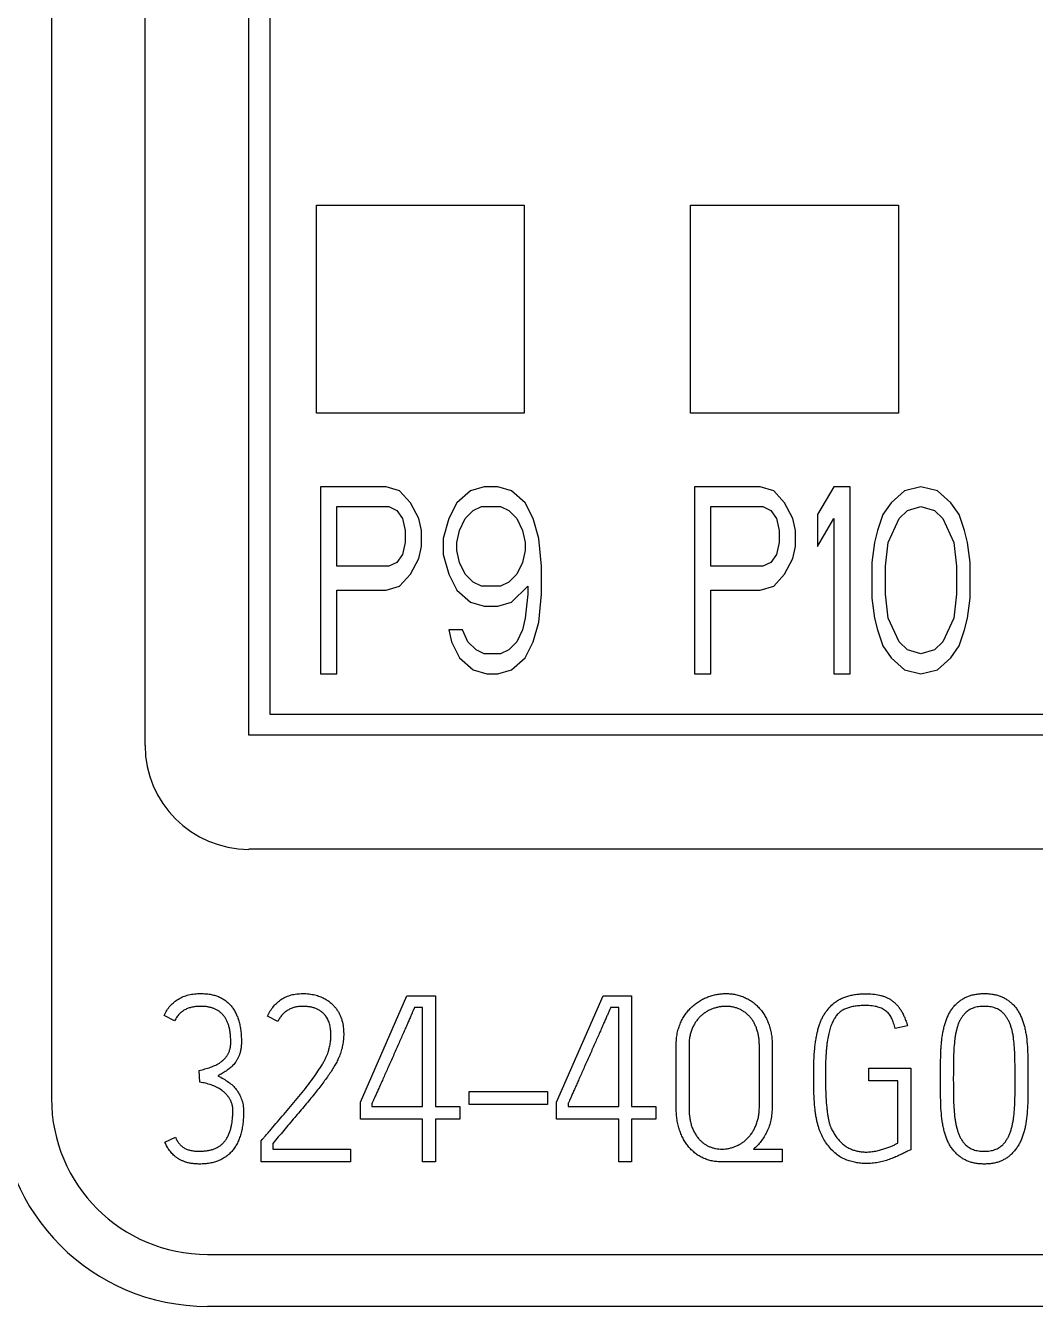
# Model space of a CAD drawing. Header units: millimetres. Extents: x 11355 to 11505, y 8083 to 8171.
# Drawn here: x 11358.9458 to 11359.3265, y 8103.3422 to 8103.8252 of the extents above; entities that cross this region are included whole.
import ezdxf

# ---------------------------------------------------------------- set-up
doc = ezdxf.new("R2010")
doc.units = ezdxf.units.MM
doc.layers.add('SW Siemens Scalance XR324', color=7, linetype='Continuous')

# ---------------------------------------------------------------- blocks, each defined once
blk = doc.blocks.new('SW Siemens Scalance XR324')
at = {"layer": 'SW Siemens Scalance XR324'}
for p, q in [((32832.14257, -3476.06328), (32832.14257, -3477.61466)), ((32832.17783, -3477.48146), (32832.17783, -3476.10246)), ((32832.21701, -3477.47754), (32832.21701, -3476.81938)), ((32832.22484, -3476.82722), (32832.22484, -3477.4697)), ((32832.24247, -3477.27774), (32832.32082, -3477.27774)), ((32832.24247, -3477.35609), (32832.24247, -3477.27774)), ((32832.32082, -3477.27774), (32832.32082, -3477.35609)), ((32832.3835, -3477.27774), (32832.46186, -3477.27774)), ((32832.3835, -3477.35609), (32832.3835, -3477.27774)), ((32832.46186, -3477.27774), (32832.46186, -3477.35609)), ((32832.32082, -3477.35609), (32832.24247, -3477.35609)), ((32832.46186, -3477.35609), (32832.3835, -3477.35609)), ((32832.24401, -3477.3839), (32832.24401, -3477.45442)), ((32832.26869, -3477.3839), (32832.24401, -3477.3839)), ((32832.27383, -3477.3854), (32832.26869, -3477.3839)), ((32832.27795, -3477.3899), (32832.27383, -3477.3854)), ((32832.30057, -3477.3854), (32832.29543, -3477.3899)), ((32832.30571, -3477.3839), (32832.30057, -3477.3854)), ((32832.31086, -3477.3839), (32832.30571, -3477.3839)), ((32832.316, -3477.3854), (32832.31086, -3477.3839)), ((32832.32114, -3477.3899), (32832.316, -3477.3854)), ((32832.38505, -3477.3839), (32832.38505, -3477.45442)), ((32832.40973, -3477.3839), (32832.38505, -3477.3839)), ((32832.41487, -3477.3854), (32832.40973, -3477.3839)), ((32832.41898, -3477.3899), (32832.41487, -3477.3854)), ((32832.43749, -3477.3839), (32832.43132, -3477.3944)), ((32832.44366, -3477.3839), (32832.43749, -3477.3839)), ((32832.44366, -3477.45442), (32832.44366, -3477.3839)), ((32832.46423, -3477.3854), (32832.45909, -3477.3899)), ((32832.4704, -3477.3839), (32832.46423, -3477.3854)), ((32832.47657, -3477.3854), (32832.4704, -3477.3839)), ((32832.48171, -3477.3899), (32832.47657, -3477.3854)), ((32832.25018, -3477.3914), (32832.26972, -3477.3914)), ((32832.25018, -3477.41391), (32832.25018, -3477.3914)), ((32832.26972, -3477.3914), (32832.27281, -3477.3929)), ((32832.28103, -3477.3959), (32832.27795, -3477.3899)), ((32832.29543, -3477.3899), (32832.29234, -3477.3959)), ((32832.3016, -3477.3929), (32832.30469, -3477.3914)), ((32832.30469, -3477.3914), (32832.31188, -3477.3914)), ((32832.31188, -3477.3914), (32832.31497, -3477.3929)), ((32832.32422, -3477.3959), (32832.32114, -3477.3899)), ((32832.39122, -3477.3914), (32832.41075, -3477.3914)), ((32832.39122, -3477.41391), (32832.39122, -3477.3914)), ((32832.41075, -3477.3914), (32832.41384, -3477.3929)), ((32832.42207, -3477.3959), (32832.41898, -3477.3899)), ((32832.45909, -3477.3899), (32832.456, -3477.3944)), ((32832.46526, -3477.3929), (32832.4704, -3477.3914)), ((32832.4704, -3477.3914), (32832.47554, -3477.3929)), ((32832.4848, -3477.3944), (32832.48171, -3477.3899)), ((32832.27281, -3477.3929), (32832.27486, -3477.3959)), ((32832.27486, -3477.3959), (32832.27589, -3477.4004)), ((32832.28206, -3477.4004), (32832.28103, -3477.3959)), ((32832.29234, -3477.3959), (32832.29029, -3477.4034)), ((32832.29646, -3477.4004), (32832.29852, -3477.3959)), ((32832.29852, -3477.3959), (32832.3016, -3477.3929)), ((32832.31497, -3477.3929), (32832.31805, -3477.3959)), ((32832.31805, -3477.3959), (32832.32011, -3477.4004)), ((32832.32628, -3477.4034), (32832.32422, -3477.3959)), ((32832.41384, -3477.3929), (32832.4159, -3477.3959)), ((32832.4159, -3477.3959), (32832.41692, -3477.4004)), ((32832.4231, -3477.4004), (32832.42207, -3477.3959)), ((32832.43132, -3477.3944), (32832.43132, -3477.4064)), ((32832.43132, -3477.4064), (32832.43749, -3477.3959)), ((32832.43749, -3477.3959), (32832.43749, -3477.45442)), ((32832.456, -3477.3944), (32832.45395, -3477.4004)), ((32832.45806, -3477.4049), (32832.46217, -3477.3959)), ((32832.46217, -3477.3959), (32832.46526, -3477.3929)), ((32832.47554, -3477.3929), (32832.47863, -3477.3959)), ((32832.47863, -3477.3959), (32832.48274, -3477.4049)), ((32832.48685, -3477.4004), (32832.4848, -3477.3944)), ((32832.27589, -3477.4004), (32832.27589, -3477.4049)), ((32832.28206, -3477.4064), (32832.28206, -3477.4004)), ((32832.29543, -3477.4049), (32832.29646, -3477.4004)), ((32832.32011, -3477.4004), (32832.32114, -3477.4049)), ((32832.41692, -3477.4004), (32832.41692, -3477.4049)), ((32832.4231, -3477.4064), (32832.4231, -3477.4004)), ((32832.45395, -3477.4004), (32832.45292, -3477.4049)), ((32832.48788, -3477.4049), (32832.48685, -3477.4004)), ((32832.27589, -3477.4049), (32832.27486, -3477.4094)), ((32832.28103, -3477.41091), (32832.28206, -3477.4064)), ((32832.29029, -3477.4034), (32832.29029, -3477.4094)), ((32832.29543, -3477.4079), (32832.29543, -3477.4049)), ((32832.32114, -3477.4049), (32832.32114, -3477.4079)), ((32832.32731, -3477.41391), (32832.32628, -3477.4034)), ((32832.41692, -3477.4049), (32832.4159, -3477.4094)), ((32832.42207, -3477.41091), (32832.4231, -3477.4064)), ((32832.45292, -3477.4049), (32832.45189, -3477.41241)), ((32832.45703, -3477.41391), (32832.45806, -3477.4049)), ((32832.48274, -3477.4049), (32832.48377, -3477.41391)), ((32832.48891, -3477.41241), (32832.48788, -3477.4049)), ((32832.27486, -3477.4094), (32832.27281, -3477.41241)), ((32832.27795, -3477.41691), (32832.28103, -3477.41091)), ((32832.29029, -3477.4094), (32832.29234, -3477.41691)), ((32832.29646, -3477.41241), (32832.29543, -3477.4079)), ((32832.32114, -3477.4079), (32832.32011, -3477.41241)), ((32832.4159, -3477.4094), (32832.41384, -3477.41241)), ((32832.41898, -3477.41691), (32832.42207, -3477.41091)), ((32832.26972, -3477.41391), (32832.25018, -3477.41391)), ((32832.27281, -3477.41241), (32832.26972, -3477.41391)), ((32832.29852, -3477.41691), (32832.29646, -3477.41241)), ((32832.32011, -3477.41241), (32832.31805, -3477.41691)), ((32832.32731, -3477.42441), (32832.32731, -3477.41391)), ((32832.41075, -3477.41391), (32832.39122, -3477.41391)), ((32832.41384, -3477.41241), (32832.41075, -3477.41391)), ((32832.45189, -3477.41241), (32832.45189, -3477.42591)), ((32832.45703, -3477.42441), (32832.45703, -3477.41391)), ((32832.48377, -3477.41391), (32832.48377, -3477.42441)), ((32832.48891, -3477.42591), (32832.48891, -3477.41241)), ((32832.27383, -3477.42141), (32832.27795, -3477.41691)), ((32832.29234, -3477.41691), (32832.29543, -3477.42291)), ((32832.3016, -3477.41991), (32832.29852, -3477.41691)), ((32832.30469, -3477.42141), (32832.3016, -3477.41991)), ((32832.31497, -3477.41991), (32832.31188, -3477.42141)), ((32832.31805, -3477.41691), (32832.31497, -3477.41991)), ((32832.41487, -3477.42141), (32832.41898, -3477.41691)), ((32832.25018, -3477.42291), (32832.26869, -3477.42291)), ((32832.25018, -3477.45442), (32832.25018, -3477.42291)), ((32832.26869, -3477.42291), (32832.27383, -3477.42141)), ((32832.29543, -3477.42291), (32832.30057, -3477.42741)), ((32832.31188, -3477.42141), (32832.30469, -3477.42141)), ((32832.316, -3477.42741), (32832.32217, -3477.42141)), ((32832.32217, -3477.42441), (32832.32114, -3477.43341)), ((32832.32217, -3477.42141), (32832.32217, -3477.42441)), ((32832.32628, -3477.43491), (32832.32731, -3477.42441)), ((32832.39122, -3477.42291), (32832.40973, -3477.42291)), ((32832.39122, -3477.45442), (32832.39122, -3477.42291)), ((32832.40973, -3477.42291), (32832.41487, -3477.42141)), ((32832.45189, -3477.42591), (32832.45292, -3477.43341)), ((32832.45806, -3477.43341), (32832.45703, -3477.42441)), ((32832.48377, -3477.42441), (32832.48274, -3477.43341)), ((32832.48788, -3477.43341), (32832.48891, -3477.42591)), ((32832.30057, -3477.42741), (32832.30571, -3477.42891)), ((32832.30571, -3477.42891), (32832.31086, -3477.42891)), ((32832.31086, -3477.42891), (32832.316, -3477.42741)), ((32832.32114, -3477.43341), (32832.32011, -3477.43791)), ((32832.32422, -3477.44241), (32832.32628, -3477.43491)), ((32832.45292, -3477.43341), (32832.45395, -3477.43791)), ((32832.46217, -3477.44241), (32832.45806, -3477.43341)), ((32832.48274, -3477.43341), (32832.47863, -3477.44241)), ((32832.48685, -3477.43791), (32832.48788, -3477.43341)), ((32832.29749, -3477.43791), (32832.29234, -3477.43791)), ((32832.29234, -3477.43791), (32832.29337, -3477.44241)), ((32832.29954, -3477.44241), (32832.29749, -3477.43791)), ((32832.32011, -3477.43791), (32832.31805, -3477.44241)), ((32832.45395, -3477.43791), (32832.456, -3477.44391)), ((32832.4848, -3477.44391), (32832.48685, -3477.43791)), ((32832.29337, -3477.44241), (32832.29646, -3477.44841)), ((32832.30263, -3477.44541), (32832.29954, -3477.44241)), ((32832.31805, -3477.44241), (32832.31497, -3477.44541)), ((32832.32114, -3477.44841), (32832.32422, -3477.44241)), ((32832.456, -3477.44391), (32832.45909, -3477.44841)), ((32832.46526, -3477.44541), (32832.46217, -3477.44241)), ((32832.47863, -3477.44241), (32832.47554, -3477.44541)), ((32832.48171, -3477.44841), (32832.4848, -3477.44391)), ((32832.29646, -3477.44841), (32832.3016, -3477.45292)), ((32832.30571, -3477.44691), (32832.30263, -3477.44541)), ((32832.31188, -3477.44691), (32832.30571, -3477.44691)), ((32832.31497, -3477.44541), (32832.31188, -3477.44691)), ((32832.316, -3477.45292), (32832.32114, -3477.44841)), ((32832.45909, -3477.44841), (32832.46423, -3477.45292)), ((32832.4704, -3477.44691), (32832.46526, -3477.44541)), ((32832.47554, -3477.44541), (32832.4704, -3477.44691)), ((32832.47657, -3477.45292), (32832.48171, -3477.44841)), ((32832.24401, -3477.45442), (32832.25018, -3477.45442)), ((32832.3016, -3477.45292), (32832.30674, -3477.45442)), ((32832.30674, -3477.45442), (32832.31086, -3477.45442)), ((32832.31086, -3477.45442), (32832.316, -3477.45292)), ((32832.38505, -3477.45442), (32832.39122, -3477.45442)), ((32832.43749, -3477.45442), (32832.44366, -3477.45442)), ((32832.46423, -3477.45292), (32832.4704, -3477.45442)), ((32832.4704, -3477.45442), (32832.47657, -3477.45292)), ((32832.22484, -3477.4697), (32833.39621, -3477.4697)), ((32833.40404, -3477.47754), (32832.21701, -3477.47754)), ((32834.0191, -3477.52063), (32832.21701, -3477.52063)), ((32832.25906, -3477.61594), (32832.27659, -3477.57583)), ((32832.27659, -3477.57583), (32832.28485, -3477.57583)), ((32832.28249, -3477.5803), (32832.27946, -3477.5803)), ((32832.28249, -3477.61762), (32832.28249, -3477.5803)), ((32832.28485, -3477.57583), (32832.28731, -3477.57583)), ((32832.28731, -3477.57583), (32832.28731, -3477.61762)), ((32832.33299, -3477.61594), (32832.35052, -3477.57583)), ((32832.35052, -3477.57583), (32832.35878, -3477.57583)), ((32832.35642, -3477.5803), (32832.35339, -3477.5803)), ((32832.35642, -3477.61762), (32832.35642, -3477.5803)), ((32832.35878, -3477.57583), (32832.36124, -3477.57583)), ((32832.36124, -3477.57583), (32832.36124, -3477.61762)), ((32832.18898, -3477.58531), (32832.18499, -3477.58332)), ((32832.22788, -3477.58559), (32832.22398, -3477.58359)), ((32832.46526, -3477.58718), (32832.46065, -3477.58823)), ((32832.37812, -3477.61837), (32832.37812, -3477.59447)), ((32832.38294, -3477.59463), (32832.38294, -3477.61822)), ((32832.40946, -3477.61771), (32832.40946, -3477.59463)), ((32832.41428, -3477.59435), (32832.41428, -3477.6176)), ((32832.19854, -3477.60843), (32832.19827, -3477.6041)), ((32832.45068, -3477.60798), (32832.45068, -3477.60316)), ((32832.45068, -3477.60316), (32832.46652, -3477.60316)), ((32832.46652, -3477.60316), (32832.46652, -3477.63393)), ((32832.46169, -3477.60798), (32832.45068, -3477.60798)), ((32832.46169, -3477.63141), (32832.46169, -3477.60798)), ((32832.47777, -3477.6077), (32832.47777, -3477.60673)), ((32832.48259, -3477.60673), (32832.48259, -3477.6077)), ((32832.50589, -3477.6077), (32832.50589, -3477.60673)), ((32832.51071, -3477.60673), (32832.51071, -3477.6077)), ((32832.3001, -3477.612), (32832.32961, -3477.612)), ((32832.3001, -3477.61682), (32832.3001, -3477.612)), ((32832.32961, -3477.612), (32832.32961, -3477.61682)), ((32832.25906, -3477.62244), (32832.25906, -3477.61594)), ((32832.2634, -3477.61649), (32832.2634, -3477.61762)), ((32832.2634, -3477.61762), (32832.28249, -3477.61762)), ((32832.28731, -3477.61762), (32832.29651, -3477.61762)), ((32832.29651, -3477.61762), (32832.29651, -3477.62244)), ((32832.32961, -3477.61682), (32832.3001, -3477.61682)), ((32832.33299, -3477.62244), (32832.33299, -3477.61594)), ((32832.33733, -3477.61649), (32832.33733, -3477.61762)), ((32832.33733, -3477.61762), (32832.35642, -3477.61762)), ((32832.36124, -3477.61762), (32832.37045, -3477.61762)), ((32832.37045, -3477.61762), (32832.37045, -3477.62244)), ((32832.28249, -3477.62244), (32832.25906, -3477.62244)), ((32832.28249, -3477.63851), (32832.28249, -3477.62244)), ((32832.29651, -3477.62244), (32832.28731, -3477.62244)), ((32832.28731, -3477.62244), (32832.28731, -3477.63851)), ((32832.35642, -3477.62244), (32832.33299, -3477.62244)), ((32832.35642, -3477.63851), (32832.35642, -3477.62244)), ((32832.37045, -3477.62244), (32832.36124, -3477.62244)), ((32832.36124, -3477.62244), (32832.36124, -3477.63851)), ((32832.18528, -3477.63103), (32832.18927, -3477.6292)), ((32832.22163, -3477.63052), (32832.22215, -3477.62991)), ((32832.22163, -3477.63851), (32832.22163, -3477.63052)), ((32832.22597, -3477.63161), (32832.22597, -3477.63369)), ((32832.22597, -3477.63369), (32832.25535, -3477.63369)), ((32832.25535, -3477.63369), (32832.25535, -3477.63851)), ((32832.40726, -3477.63369), (32832.41803, -3477.63369)), ((32832.41803, -3477.63369), (32832.41803, -3477.63851)), ((32832.46652, -3477.63393), (32832.46536, -3477.63453)), ((32832.25535, -3477.63851), (32832.22163, -3477.63851)), ((32832.28731, -3477.63851), (32832.28249, -3477.63851)), ((32832.36124, -3477.63851), (32832.35642, -3477.63851)), ((32832.41803, -3477.63851), (32832.39532, -3477.63851)), ((32832.20134, -3477.67342), (32834.09354, -3477.67342)), ((32835.36402, -3477.69301), (32832.20134, -3477.69301)), ((32849.51726, -3477.69301), (32832.20134, -3477.69301))]:
    blk.add_line(p, q, dxfattribs=at)
for centre, radius in [((32832.21701, -3477.48146), 0.03918), ((32832.20134, -3477.61466), 0.07835), ((32832.20134, -3477.61466), 0.05876)]:
    blk.add_arc(centre, radius, 180, 270, dxfattribs=at)
for points, knots in [([(32832.18499, -3477.58332), (32832.18532, -3477.58266), (32832.18598, -3477.58137), (32832.18727, -3477.57968), (32832.18873, -3477.57823), (32832.19039, -3477.57705), (32832.19225, -3477.57614), (32832.19429, -3477.57549), (32832.19652, -3477.57509), (32832.19807, -3477.57505), (32832.19888, -3477.57503)], [0, 0, 0, 0, 0.129184, 0.251809, 0.36963, 0.487032, 0.605994, 0.729634, 0.86023, 1, 1, 1, 1]), ([(32832.19888, -3477.57503), (32832.19949, -3477.57504), (32832.20068, -3477.57507), (32832.2024, -3477.57528), (32832.20401, -3477.57565), (32832.20551, -3477.57616), (32832.20689, -3477.57682), (32832.20816, -3477.57762), (32832.2093, -3477.57858), (32832.21033, -3477.57967), (32832.21123, -3477.58091), (32832.21204, -3477.58227), (32832.21269, -3477.58376), (32832.21325, -3477.58537), (32832.21367, -3477.58711), (32832.21397, -3477.58898), (32832.21414, -3477.59096), (32832.21417, -3477.59233), (32832.21418, -3477.59304)], [0, 0, 0, 0, 0.068099, 0.132436, 0.193146, 0.251804, 0.308087, 0.363418, 0.418016, 0.473733, 0.530406, 0.588273, 0.648558, 0.711637, 0.777874, 0.847748, 0.921671, 1, 1, 1, 1]), ([(32832.22398, -3477.58359), (32832.22433, -3477.58291), (32832.225, -3477.5816), (32832.22628, -3477.57985), (32832.2277, -3477.57834), (32832.2293, -3477.57712), (32832.23106, -3477.57618), (32832.23298, -3477.57552), (32832.23506, -3477.5751), (32832.2365, -3477.57506), (32832.23725, -3477.57503)], [0, 0, 0, 0, 0.136693, 0.264268, 0.386571, 0.505149, 0.622368, 0.742164, 0.867246, 1, 1, 1, 1]), ([(32832.23725, -3477.57503), (32832.23767, -3477.57504), (32832.23849, -3477.57506), (32832.23969, -3477.57513), (32832.2408, -3477.57532), (32832.24215, -3477.57561), (32832.2437, -3477.57607), (32832.24534, -3477.57682), (32832.24678, -3477.57763), (32832.24795, -3477.57861), (32832.24898, -3477.57958), (32832.24955, -3477.58026), (32832.24983, -3477.58059)], [0, 0, 0, 0, 0.088966, 0.172837, 0.251293, 0.32607, 0.464211, 0.589546, 0.704007, 0.811124, 0.910132, 1, 1, 1, 1]), ([(32832.37812, -3477.59447), (32832.37814, -3477.5937), (32832.37817, -3477.59221), (32832.37848, -3477.59004), (32832.37899, -3477.58801), (32832.3797, -3477.58612), (32832.38058, -3477.58437), (32832.3816, -3477.58277), (32832.38274, -3477.58131), (32832.38402, -3477.58001), (32832.3854, -3477.57886), (32832.38687, -3477.57784), (32832.38841, -3477.57697), (32832.39004, -3477.57627), (32832.3917, -3477.57572), (32832.3934, -3477.57532), (32832.3951, -3477.57507), (32832.39624, -3477.57504), (32832.39681, -3477.57503)], [0, 0, 0, 0, 0.076408, 0.148437, 0.217738, 0.284526, 0.349445, 0.412278, 0.473778, 0.533952, 0.593769, 0.652548, 0.711377, 0.770038, 0.828474, 0.886347, 0.943215, 1, 1, 1, 1]), ([(32832.39681, -3477.57503), (32832.39745, -3477.57504), (32832.39869, -3477.57507), (32832.40051, -3477.57536), (32832.40224, -3477.57581), (32832.40389, -3477.57644), (32832.40544, -3477.57724), (32832.40689, -3477.57816), (32832.40822, -3477.57925), (32832.40943, -3477.58046), (32832.41053, -3477.58181), (32832.4115, -3477.58327), (32832.41233, -3477.58487), (32832.41303, -3477.58657), (32832.4136, -3477.58838), (32832.414, -3477.59029), (32832.41424, -3477.59229), (32832.41427, -3477.59366), (32832.41428, -3477.59435)], [0, 0, 0, 0, 0.065049, 0.127734, 0.18869, 0.249029, 0.308498, 0.367345, 0.425479, 0.48451, 0.543854, 0.603768, 0.664977, 0.728268, 0.79319, 0.859611, 0.92852, 1, 1, 1, 1]), ([(32832.43713, -3477.57902), (32832.43752, -3477.57871), (32832.4383, -3477.57808), (32832.43959, -3477.57729), (32832.44097, -3477.5766), (32832.44247, -3477.57607), (32832.44405, -3477.57565), (32832.44574, -3477.57532), (32832.44752, -3477.57516), (32832.44875, -3477.57513), (32832.44938, -3477.57512)], [0, 0, 0, 0, 0.113822, 0.228476, 0.345667, 0.465776, 0.590586, 0.720008, 0.856468, 1, 1, 1, 1]), ([(32832.44938, -3477.57512), (32832.45032, -3477.57514), (32832.45214, -3477.57518), (32832.45436, -3477.57552), (32832.456, -3477.57594), (32832.45715, -3477.57633), (32832.45822, -3477.57687), (32832.45924, -3477.57749), (32832.4602, -3477.57822), (32832.4611, -3477.5791), (32832.46197, -3477.58008), (32832.46277, -3477.58121), (32832.46351, -3477.58247), (32832.46418, -3477.58389), (32832.46479, -3477.58547), (32832.4651, -3477.5866), (32832.46526, -3477.58718)], [0, 0, 0, 0, 0.129478, 0.248796, 0.305575, 0.360785, 0.41505, 0.468744, 0.523463, 0.580541, 0.639767, 0.70251, 0.768964, 0.839882, 0.917054, 1, 1, 1, 1]), ([(32832.48374, -3477.57891), (32832.48408, -3477.5786), (32832.48475, -3477.57799), (32832.48587, -3477.57719), (32832.48707, -3477.57652), (32832.48835, -3477.57597), (32832.48972, -3477.57554), (32832.49117, -3477.57524), (32832.4927, -3477.57507), (32832.49375, -3477.57504), (32832.49429, -3477.57503)], [0, 0, 0, 0, 0.118765, 0.236553, 0.354949, 0.475849, 0.599078, 0.726935, 0.860585, 1, 1, 1, 1]), ([(32832.49429, -3477.57503), (32832.49483, -3477.57504), (32832.49588, -3477.57507), (32832.49741, -3477.57524), (32832.49886, -3477.57554), (32832.50023, -3477.57597), (32832.5015, -3477.57653), (32832.5027, -3477.57719), (32832.50382, -3477.57799), (32832.50449, -3477.5786), (32832.50483, -3477.57891)], [0, 0, 0, 0, 0.139554, 0.273338, 0.401323, 0.524675, 0.644696, 0.76321, 0.881116, 1, 1, 1, 1]), ([(32832.19888, -3477.57985), (32832.19844, -3477.57986), (32832.19754, -3477.57988), (32832.19618, -3477.58005), (32832.19481, -3477.58034), (32832.19346, -3477.58081), (32832.19217, -3477.58151), (32832.19096, -3477.58249), (32832.18983, -3477.58375), (32832.18927, -3477.58478), (32832.18898, -3477.58531)], [0, 0, 0, 0, 0.110062, 0.225042, 0.341949, 0.459897, 0.580358, 0.709261, 0.84731, 1, 1, 1, 1]), ([(32832.21016, -3477.59327), (32832.21015, -3477.59273), (32832.21013, -3477.59168), (32832.21001, -3477.59016), (32832.20978, -3477.58874), (32832.20949, -3477.58742), (32832.20908, -3477.58621), (32832.20861, -3477.5851), (32832.20803, -3477.5841), (32832.20736, -3477.5832), (32832.20661, -3477.58241), (32832.20577, -3477.58171), (32832.20483, -3477.58113), (32832.20381, -3477.58067), (32832.2027, -3477.5803), (32832.2015, -3477.58004), (32832.20022, -3477.57987), (32832.19933, -3477.57986), (32832.19888, -3477.57985)], [0, 0, 0, 0, 0.080715, 0.15727, 0.228213, 0.295574, 0.35886, 0.418233, 0.475946, 0.531357, 0.584883, 0.639094, 0.693587, 0.749279, 0.806632, 0.867479, 0.931786, 1, 1, 1, 1]), ([(32832.23725, -3477.57985), (32832.23673, -3477.57987), (32832.23572, -3477.57989), (32832.23427, -3477.58018), (32832.23292, -3477.58062), (32832.23168, -3477.58125), (32832.23055, -3477.58208), (32832.22953, -3477.58307), (32832.22862, -3477.58425), (32832.22813, -3477.58513), (32832.22788, -3477.58559)], [0, 0, 0, 0, 0.133094, 0.259583, 0.380178, 0.499032, 0.618092, 0.738798, 0.865858, 1, 1, 1, 1]), ([(32832.24602, -3477.58359), (32832.24579, -3477.58329), (32832.24533, -3477.5827), (32832.24447, -3477.58194), (32832.24353, -3477.58128), (32832.24248, -3477.58075), (32832.24131, -3477.58035), (32832.24005, -3477.58006), (32832.23868, -3477.57989), (32832.23774, -3477.57986), (32832.23725, -3477.57985)], [0, 0, 0, 0, 0.115011, 0.227859, 0.343321, 0.461008, 0.584242, 0.714061, 0.851841, 1, 1, 1, 1]), ([(32832.27946, -3477.5803), (32832.2794, -3477.58045), (32832.27923, -3477.58084), (32832.2789, -3477.58156), (32832.27847, -3477.58259), (32832.2779, -3477.58384), (32832.27726, -3477.58533), (32832.27654, -3477.58696), (32832.27576, -3477.58874), (32832.27462, -3477.59132), (32832.27311, -3477.59476), (32832.27122, -3477.599), (32832.26934, -3477.60321), (32832.26784, -3477.60659), (32832.26672, -3477.60908), (32832.26599, -3477.61077), (32832.26529, -3477.61229), (32832.2647, -3477.61365), (32832.26419, -3477.61477), (32832.26381, -3477.61561), (32832.26356, -3477.61615), (32832.26344, -3477.61641), (32832.2634, -3477.61649)], [0, 0, 0, 0, 0.012077, 0.032235, 0.06022, 0.095996, 0.137182, 0.182491, 0.231342, 0.284024, 0.396343, 0.516455, 0.635569, 0.745602, 0.796287, 0.842722, 0.885164, 0.923356, 0.95501, 0.978292, 0.993332, 1, 1, 1, 1]), ([(32832.35339, -3477.5803), (32832.35333, -3477.58045), (32832.35317, -3477.58084), (32832.35283, -3477.58156), (32832.35241, -3477.58259), (32832.35183, -3477.58384), (32832.35119, -3477.58533), (32832.35048, -3477.58696), (32832.3497, -3477.58874), (32832.34856, -3477.59132), (32832.34704, -3477.59476), (32832.34515, -3477.599), (32832.34327, -3477.60321), (32832.34177, -3477.60659), (32832.34066, -3477.60908), (32832.33992, -3477.61077), (32832.33922, -3477.61229), (32832.33863, -3477.61365), (32832.33812, -3477.61477), (32832.33775, -3477.61561), (32832.3375, -3477.61615), (32832.33737, -3477.61641), (32832.33733, -3477.61649)], [0, 0, 0, 0, 0.012077, 0.032235, 0.06022, 0.095996, 0.137182, 0.182491, 0.231342, 0.284024, 0.396343, 0.516455, 0.635569, 0.745602, 0.796287, 0.842722, 0.885164, 0.923356, 0.95501, 0.978292, 0.993332, 1, 1, 1, 1]), ([(32832.39684, -3477.57985), (32832.39641, -3477.57986), (32832.39556, -3477.57989), (32832.39428, -3477.58007), (32832.39301, -3477.58038), (32832.39176, -3477.58079), (32832.39054, -3477.58131), (32832.38938, -3477.58195), (32832.38829, -3477.58273), (32832.38726, -3477.58359), (32832.38634, -3477.58459), (32832.38548, -3477.58569), (32832.38474, -3477.58691), (32832.38411, -3477.58824), (32832.38356, -3477.58968), (32832.38321, -3477.59124), (32832.38298, -3477.5929), (32832.38295, -3477.59404), (32832.38294, -3477.59463)], [0, 0, 0, 0, 0.056509, 0.112931, 0.170375, 0.228645, 0.287135, 0.345342, 0.404137, 0.463016, 0.522913, 0.583675, 0.646498, 0.711589, 0.778815, 0.848743, 0.922461, 1, 1, 1, 1]), ([(32832.40946, -3477.59463), (32832.40945, -3477.59409), (32832.40944, -3477.59304), (32832.40925, -3477.5915), (32832.40899, -3477.59003), (32832.40857, -3477.58864), (32832.40809, -3477.58732), (32832.4075, -3477.58609), (32832.40681, -3477.58497), (32832.40603, -3477.58395), (32832.40516, -3477.58302), (32832.40419, -3477.58221), (32832.40314, -3477.5815), (32832.402, -3477.58091), (32832.4008, -3477.58043), (32832.39953, -3477.58009), (32832.39821, -3477.57988), (32832.3973, -3477.57986), (32832.39684, -3477.57985)], [0, 0, 0, 0, 0.073688, 0.14492, 0.212858, 0.279329, 0.34378, 0.405801, 0.466002, 0.524697, 0.582496, 0.640478, 0.698091, 0.756514, 0.815923, 0.875524, 0.93664, 1, 1, 1, 1]), ([(32832.42994, -3477.60557), (32832.42994, -3477.60462), (32832.42995, -3477.6028), (32832.43004, -3477.60018), (32832.43016, -3477.59777), (32832.43035, -3477.59557), (32832.4306, -3477.59354), (32832.4309, -3477.59165), (32832.43125, -3477.58989), (32832.43165, -3477.58826), (32832.43211, -3477.58674), (32832.43264, -3477.58536), (32832.43321, -3477.58409), (32832.43407, -3477.58256), (32832.43531, -3477.58081), (32832.43652, -3477.57962), (32832.43713, -3477.57902)], [0, 0, 0, 0, 0.100173, 0.19286, 0.277632, 0.355039, 0.426947, 0.494277, 0.557558, 0.616897, 0.672555, 0.724743, 0.773933, 0.820169, 0.909719, 1, 1, 1, 1]), ([(32832.44938, -3477.57954), (32832.44871, -3477.57955), (32832.44742, -3477.57956), (32832.44556, -3477.57979), (32832.44386, -3477.58011), (32832.44231, -3477.58059), (32832.44089, -3477.58124), (32832.43964, -3477.58213), (32832.43855, -3477.58328), (32832.4376, -3477.58464), (32832.4368, -3477.58625), (32832.43612, -3477.58811), (32832.43554, -3477.59022), (32832.43519, -3477.59215), (32832.43493, -3477.59384), (32832.4348, -3477.59524), (32832.43465, -3477.59672), (32832.43456, -3477.5983), (32832.43446, -3477.59998), (32832.4344, -3477.60176), (32832.43436, -3477.60363), (32832.43436, -3477.60491), (32832.43436, -3477.60557)], [0, 0, 0, 0, 0.05767, 0.110982, 0.160581, 0.206616, 0.25045, 0.293837, 0.338424, 0.385499, 0.436413, 0.492957, 0.555362, 0.624676, 0.662174, 0.702397, 0.745092, 0.790577, 0.838918, 0.889747, 0.943437, 1, 1, 1, 1]), ([(32832.46065, -3477.58823), (32832.46048, -3477.58754), (32832.46015, -3477.58625), (32832.45956, -3477.58474), (32832.45901, -3477.58368), (32832.45854, -3477.58296), (32832.45797, -3477.58233), (32832.45736, -3477.58174), (32832.45666, -3477.58123), (32832.4559, -3477.58077), (32832.45505, -3477.5804), (32832.45413, -3477.58008), (32832.4531, -3477.57983), (32832.45196, -3477.57966), (32832.45071, -3477.57956), (32832.44983, -3477.57955), (32832.44938, -3477.57954)], [0, 0, 0, 0, 0.133245, 0.251711, 0.306301, 0.360592, 0.413374, 0.466637, 0.521002, 0.576454, 0.634631, 0.695781, 0.761901, 0.834083, 0.913586, 1, 1, 1, 1]), ([(32832.47777, -3477.60673), (32832.47777, -3477.60525), (32832.47779, -3477.60236), (32832.47782, -3477.59879), (32832.47791, -3477.59607), (32832.47806, -3477.59413), (32832.47824, -3477.59226), (32832.4785, -3477.59047), (32832.47885, -3477.58874), (32832.47923, -3477.58709), (32832.47974, -3477.58552), (32832.48029, -3477.58402), (32832.48096, -3477.5826), (32832.48175, -3477.58127), (32832.48268, -3477.58003), (32832.48339, -3477.57928), (32832.48374, -3477.57891)], [0, 0, 0, 0, 0.152645, 0.297134, 0.365979, 0.432794, 0.496757, 0.558904, 0.618944, 0.677345, 0.733238, 0.787941, 0.841219, 0.894239, 0.947041, 1, 1, 1, 1]), ([(32832.49424, -3477.57985), (32832.49386, -3477.57986), (32832.49312, -3477.57987), (32832.49205, -3477.58), (32832.49105, -3477.58018), (32832.49011, -3477.58046), (32832.48926, -3477.58083), (32832.48846, -3477.58125), (32832.48774, -3477.58177), (32832.48732, -3477.58217), (32832.48711, -3477.58237)], [0, 0, 0, 0, 0.147013, 0.285204, 0.41504, 0.539692, 0.659056, 0.774647, 0.888018, 1, 1, 1, 1]), ([(32832.50137, -3477.58237), (32832.50115, -3477.58217), (32832.50072, -3477.58177), (32832.49999, -3477.58125), (32832.49918, -3477.58083), (32832.49833, -3477.58046), (32832.49739, -3477.58018), (32832.4964, -3477.58), (32832.49534, -3477.57987), (32832.49461, -3477.57986), (32832.49424, -3477.57985)], [0, 0, 0, 0, 0.114506, 0.22932, 0.345041, 0.464539, 0.589331, 0.719312, 0.856054, 1, 1, 1, 1]), ([(32832.50483, -3477.57891), (32832.50518, -3477.57928), (32832.50589, -3477.58003), (32832.50682, -3477.58127), (32832.50761, -3477.5826), (32832.50828, -3477.58402), (32832.50884, -3477.58552), (32832.50932, -3477.58709), (32832.5097, -3477.58874), (32832.51013, -3477.59108), (32832.51047, -3477.59419), (32832.51065, -3477.59814), (32832.51069, -3477.60236), (32832.51071, -3477.60525), (32832.51071, -3477.60673)], [0, 0, 0, 0, 0.052989, 0.105821, 0.158871, 0.212178, 0.266913, 0.322709, 0.381044, 0.440957, 0.567004, 0.702698, 0.847269, 1, 1, 1, 1]), ([(32832.24793, -3477.59054), (32832.24791, -3477.58991), (32832.24787, -3477.58867), (32832.24754, -3477.58685), (32832.24697, -3477.58511), (32832.24634, -3477.5841), (32832.24602, -3477.58359)], [0, 0, 0, 0, 0.258189, 0.509606, 0.756838, 1, 1, 1, 1]), ([(32832.24983, -3477.58059), (32832.25008, -3477.58094), (32832.25059, -3477.58164), (32832.25122, -3477.58276), (32832.25172, -3477.58394), (32832.25223, -3477.58556), (32832.25266, -3477.58763), (32832.25272, -3477.58931), (32832.25275, -3477.59015)], [0, 0, 0, 0, 0.127733, 0.253754, 0.378731, 0.504444, 0.753812, 1, 1, 1, 1]), ([(32832.48711, -3477.58237), (32832.48683, -3477.58267), (32832.48627, -3477.58328), (32832.48556, -3477.58429), (32832.48495, -3477.58538), (32832.48444, -3477.58656), (32832.48401, -3477.58783), (32832.48367, -3477.58919), (32832.48335, -3477.59062), (32832.48307, -3477.5927), (32832.4828, -3477.59547), (32832.48266, -3477.59899), (32832.48261, -3477.60278), (32832.48259, -3477.60539), (32832.48259, -3477.60673)], [0, 0, 0, 0, 0.048422, 0.097085, 0.145876, 0.19668, 0.249005, 0.304277, 0.36199, 0.423083, 0.551988, 0.691343, 0.840479, 1, 1, 1, 1]), ([(32832.50589, -3477.60673), (32832.50589, -3477.60539), (32832.50587, -3477.60278), (32832.50582, -3477.59899), (32832.50568, -3477.59547), (32832.50541, -3477.5927), (32832.50512, -3477.59062), (32832.50482, -3477.58918), (32832.50445, -3477.58783), (32832.50399, -3477.58657), (32832.50349, -3477.58538), (32832.50286, -3477.5843), (32832.50218, -3477.58328), (32832.50164, -3477.58267), (32832.50137, -3477.58237)], [0, 0, 0, 0, 0.159636, 0.308878, 0.448333, 0.57733, 0.638467, 0.696221, 0.75179, 0.80448, 0.85532, 0.90439, 0.952519, 1, 1, 1, 1]), ([(32832.25275, -3477.59015), (32832.25274, -3477.59089), (32832.25271, -3477.59238), (32832.25236, -3477.59456), (32832.25188, -3477.59664), (32832.25139, -3477.59795), (32832.25115, -3477.59859)], [0, 0, 0, 0, 0.258944, 0.516058, 0.764207, 1, 1, 1, 1]), ([(32832.19827, -3477.6041), (32832.19897, -3477.60389), (32832.20038, -3477.60347), (32832.20248, -3477.60284), (32832.20449, -3477.60205), (32832.20603, -3477.60118), (32832.20711, -3477.60033), (32832.20785, -3477.59962), (32832.20851, -3477.59883), (32832.2091, -3477.59796), (32832.20959, -3477.59697), (32832.20991, -3477.59585), (32832.21014, -3477.59461), (32832.21016, -3477.59373), (32832.21016, -3477.59327)], [0, 0, 0, 0, 0.124168, 0.249644, 0.373314, 0.491084, 0.548932, 0.607365, 0.665002, 0.72407, 0.78587, 0.851434, 0.92228, 1, 1, 1, 1]), ([(32832.21418, -3477.59304), (32832.21417, -3477.59353), (32832.21415, -3477.59447), (32832.21402, -3477.59582), (32832.21377, -3477.59705), (32832.21343, -3477.59816), (32832.21299, -3477.59915), (32832.21252, -3477.6001), (32832.21195, -3477.60094), (32832.21114, -3477.60198), (32832.21, -3477.60312), (32832.20849, -3477.60425), (32832.20692, -3477.6052), (32832.20586, -3477.60576), (32832.20533, -3477.60603)], [0, 0, 0, 0, 0.087572, 0.168778, 0.242864, 0.311006, 0.375342, 0.437568, 0.498565, 0.557679, 0.672461, 0.785117, 0.89391, 1, 1, 1, 1]), ([(32832.24672, -3477.59758), (32832.24688, -3477.59706), (32832.24723, -3477.59597), (32832.24761, -3477.59425), (32832.24789, -3477.59242), (32832.24792, -3477.59117), (32832.24793, -3477.59054)], [0, 0, 0, 0, 0.228509, 0.475892, 0.735611, 1, 1, 1, 1]), ([(32832.22215, -3477.62991), (32832.22244, -3477.62958), (32832.22304, -3477.62888), (32832.22398, -3477.6278), (32832.22499, -3477.62662), (32832.22646, -3477.62492), (32832.2284, -3477.62266), (32832.23081, -3477.61984), (32832.2333, -3477.6169), (32832.23582, -3477.6139), (32832.23826, -3477.61088), (32832.24052, -3477.60791), (32832.24256, -3477.60504), (32832.24407, -3477.60273), (32832.24512, -3477.60099), (32832.24577, -3477.59979), (32832.24632, -3477.59867), (32832.24659, -3477.59793), (32832.24672, -3477.59758)], [0, 0, 0, 0, 0.032557, 0.06752, 0.10576, 0.146406, 0.23338, 0.324967, 0.419865, 0.517008, 0.613218, 0.705363, 0.792237, 0.871987, 0.908613, 0.942259, 0.972587, 1, 1, 1, 1]), ([(32832.25115, -3477.59859), (32832.25094, -3477.59908), (32832.2505, -3477.60012), (32832.24966, -3477.60169), (32832.24869, -3477.60336), (32832.24752, -3477.60511), (32832.24624, -3477.60695), (32832.24482, -3477.60886), (32832.24329, -3477.61085), (32832.24166, -3477.61292), (32832.23993, -3477.61505), (32832.2381, -3477.61725), (32832.23621, -3477.61952), (32832.23356, -3477.62266), (32832.23013, -3477.62669), (32832.22737, -3477.62995), (32832.22597, -3477.63161)], [0, 0, 0, 0, 0.038879, 0.081359, 0.127847, 0.178356, 0.232475, 0.289401, 0.349827, 0.413162, 0.47918, 0.547703, 0.618773, 0.692161, 0.843611, 1, 1, 1, 1]), ([(32832.21097, -3477.61925), (32832.21095, -3477.61882), (32832.21093, -3477.61798), (32832.21068, -3477.61676), (32832.21028, -3477.61563), (32832.20972, -3477.61461), (32832.20905, -3477.61369), (32832.20832, -3477.61284), (32832.20752, -3477.61207), (32832.20637, -3477.61118), (32832.20479, -3477.61024), (32832.20275, -3477.60944), (32832.20065, -3477.60885), (32832.19923, -3477.60857), (32832.19854, -3477.60843)], [0, 0, 0, 0, 0.071856, 0.140013, 0.205882, 0.27008, 0.333473, 0.395191, 0.456767, 0.516812, 0.637686, 0.760161, 0.881847, 1, 1, 1, 1]), ([(32832.20533, -3477.60603), (32832.20602, -3477.60641), (32832.20737, -3477.60715), (32832.20926, -3477.60835), (32832.21092, -3477.60965), (32832.21227, -3477.61119), (32832.21336, -3477.61293), (32832.2141, -3477.61453), (32832.21457, -3477.61593), (32832.2148, -3477.61708), (32832.21496, -3477.61829), (32832.21498, -3477.61913), (32832.21498, -3477.61955)], [0, 0, 0, 0, 0.134874, 0.261091, 0.380088, 0.493098, 0.607079, 0.728482, 0.79221, 0.857711, 0.927311, 1, 1, 1, 1]), ([(32832.43514, -3477.63202), (32832.43467, -3477.63138), (32832.43374, -3477.63009), (32832.43284, -3477.6283), (32832.43225, -3477.62678), (32832.43181, -3477.62554), (32832.43145, -3477.6242), (32832.43108, -3477.62275), (32832.43079, -3477.62117), (32832.43054, -3477.61947), (32832.43032, -3477.61763), (32832.43018, -3477.61564), (32832.43006, -3477.61346), (32832.43, -3477.61105), (32832.42994, -3477.60839), (32832.42994, -3477.60653), (32832.42994, -3477.60557)], [0, 0, 0, 0, 0.0869, 0.173222, 0.217983, 0.265427, 0.316254, 0.370389, 0.428606, 0.491479, 0.558707, 0.630725, 0.709502, 0.797362, 0.894344, 1, 1, 1, 1]), ([(32832.43436, -3477.60557), (32832.43437, -3477.60658), (32832.43438, -3477.60851), (32832.43442, -3477.61124), (32832.43453, -3477.61366), (32832.43464, -3477.6158), (32832.43483, -3477.61769), (32832.435, -3477.61939), (32832.43524, -3477.62092), (32832.43547, -3477.6223), (32832.43575, -3477.62353), (32832.43605, -3477.62463), (32832.43642, -3477.6256), (32832.43694, -3477.62673), (32832.43769, -3477.62799), (32832.43837, -3477.62894), (32832.4387, -3477.62941)], [0, 0, 0, 0, 0.12363, 0.234047, 0.33232, 0.417941, 0.494079, 0.563183, 0.625922, 0.682212, 0.732814, 0.778866, 0.821202, 0.85876, 0.929438, 1, 1, 1, 1]), ([(32832.48384, -3477.63544), (32832.48347, -3477.63507), (32832.48273, -3477.63432), (32832.48177, -3477.63309), (32832.48097, -3477.63175), (32832.48029, -3477.63034), (32832.47973, -3477.62884), (32832.47924, -3477.62727), (32832.47884, -3477.62561), (32832.47838, -3477.62328), (32832.47802, -3477.62018), (32832.47782, -3477.61625), (32832.47779, -3477.61206), (32832.47777, -3477.60918), (32832.47777, -3477.6077)], [0, 0, 0, 0, 0.054182, 0.107554, 0.160476, 0.213987, 0.26874, 0.325093, 0.383129, 0.443223, 0.569415, 0.703889, 0.847648, 1, 1, 1, 1]), ([(32832.48259, -3477.6077), (32832.48259, -3477.609), (32832.48261, -3477.61155), (32832.48265, -3477.61528), (32832.48282, -3477.61879), (32832.48309, -3477.62157), (32832.48343, -3477.62365), (32832.48374, -3477.6251), (32832.4841, -3477.62648), (32832.48452, -3477.62778), (32832.48503, -3477.629), (32832.48565, -3477.63012), (32832.48635, -3477.63116), (32832.48692, -3477.63176), (32832.4872, -3477.63206)], [0, 0, 0, 0, 0.154081, 0.301738, 0.441125, 0.570629, 0.631389, 0.690177, 0.746057, 0.800265, 0.852438, 0.902099, 0.951575, 1, 1, 1, 1]), ([(32832.5012, -3477.63206), (32832.50148, -3477.63176), (32832.50206, -3477.63116), (32832.50275, -3477.63012), (32832.5034, -3477.62901), (32832.50392, -3477.62778), (32832.50435, -3477.62647), (32832.50475, -3477.6251), (32832.50504, -3477.62364), (32832.50538, -3477.62157), (32832.50567, -3477.6188), (32832.50583, -3477.61528), (32832.50587, -3477.61155), (32832.50589, -3477.609), (32832.50589, -3477.6077)], [0, 0, 0, 0, 0.048689, 0.098097, 0.148171, 0.200467, 0.254756, 0.310821, 0.369427, 0.430104, 0.559481, 0.698677, 0.846131, 1, 1, 1, 1]), ([(32832.51071, -3477.6077), (32832.51071, -3477.60918), (32832.51069, -3477.61206), (32832.51065, -3477.61625), (32832.51047, -3477.62018), (32832.51008, -3477.62328), (32832.50964, -3477.62562), (32832.50923, -3477.62727), (32832.50873, -3477.62884), (32832.50814, -3477.63033), (32832.50747, -3477.63176), (32832.50664, -3477.63307), (32832.50571, -3477.63432), (32832.505, -3477.63506), (32832.50464, -3477.63544)], [0, 0, 0, 0, 0.152454, 0.296309, 0.430872, 0.557201, 0.617254, 0.675432, 0.731953, 0.787053, 0.8406, 0.893782, 0.946667, 1, 1, 1, 1]), ([(32832.39532, -3477.63851), (32832.39469, -3477.6385), (32832.39346, -3477.63847), (32832.39165, -3477.63818), (32832.38992, -3477.63774), (32832.38829, -3477.6371), (32832.38677, -3477.6363), (32832.38536, -3477.63534), (32832.38406, -3477.63422), (32832.38287, -3477.63297), (32832.38182, -3477.63155), (32832.38087, -3477.63001), (32832.38006, -3477.62834), (32832.37935, -3477.62655), (32832.3788, -3477.62464), (32832.3784, -3477.62264), (32832.37816, -3477.62054), (32832.37813, -3477.6191), (32832.37812, -3477.61837)], [0, 0, 0, 0, 0.063458, 0.1246, 0.184462, 0.242928, 0.300774, 0.357973, 0.415224, 0.473222, 0.532386, 0.592906, 0.655085, 0.719984, 0.786856, 0.855396, 0.926425, 1, 1, 1, 1]), ([(32832.38294, -3477.61822), (32832.38295, -3477.61884), (32832.38297, -3477.62004), (32832.38317, -3477.62179), (32832.38346, -3477.62344), (32832.38389, -3477.62498), (32832.38444, -3477.62641), (32832.38512, -3477.62774), (32832.38591, -3477.62898), (32832.38654, -3477.6297), (32832.38686, -3477.63006)], [0, 0, 0, 0, 0.144634, 0.282111, 0.413071, 0.53761, 0.656853, 0.773833, 0.887568, 1, 1, 1, 1]), ([(32832.39538, -3477.63369), (32832.39582, -3477.63368), (32832.39671, -3477.63366), (32832.39801, -3477.63343), (32832.39932, -3477.63311), (32832.40059, -3477.63263), (32832.40183, -3477.63203), (32832.40301, -3477.63131), (32832.4041, -3477.63047), (32832.40513, -3477.62951), (32832.40607, -3477.62843), (32832.40691, -3477.62723), (32832.40766, -3477.62591), (32832.40829, -3477.62448), (32832.40883, -3477.62294), (32832.40918, -3477.62128), (32832.40942, -3477.61953), (32832.40945, -3477.61832), (32832.40946, -3477.61771)], [0, 0, 0, 0, 0.055565, 0.111269, 0.167422, 0.224959, 0.283117, 0.340775, 0.398819, 0.457531, 0.517849, 0.579298, 0.642503, 0.708518, 0.777221, 0.848143, 0.922232, 1, 1, 1, 1]), ([(32832.41428, -3477.6176), (32832.41426, -3477.61848), (32832.41421, -3477.6202), (32832.41385, -3477.62268), (32832.41323, -3477.625), (32832.41236, -3477.62712), (32832.4113, -3477.62904), (32832.41011, -3477.63079), (32832.40877, -3477.63236), (32832.40776, -3477.63325), (32832.40726, -3477.63369)], [0, 0, 0, 0, 0.146095, 0.283812, 0.414168, 0.540418, 0.661134, 0.777577, 0.889877, 1, 1, 1, 1]), ([(32832.19839, -3477.6345), (32832.1989, -3477.63448), (32832.19991, -3477.63446), (32832.20136, -3477.63428), (32832.20271, -3477.634), (32832.20396, -3477.6336), (32832.20509, -3477.63307), (32832.20613, -3477.63243), (32832.20705, -3477.63167), (32832.20787, -3477.63078), (32832.20859, -3477.62979), (32832.2092, -3477.62865), (32832.20973, -3477.62739), (32832.21016, -3477.62601), (32832.21052, -3477.6245), (32832.21076, -3477.62286), (32832.21093, -3477.6211), (32832.21095, -3477.61988), (32832.21097, -3477.61925)], [0, 0, 0, 0, 0.068743, 0.132916, 0.19354, 0.250646, 0.305661, 0.359152, 0.411495, 0.463626, 0.517588, 0.574352, 0.633922, 0.697865, 0.766122, 0.83898, 0.916864, 1, 1, 1, 1]), ([(32832.21498, -3477.61955), (32832.21497, -3477.62033), (32832.21496, -3477.62184), (32832.21475, -3477.62403), (32832.21443, -3477.62608), (32832.21398, -3477.62799), (32832.21338, -3477.62976), (32832.21268, -3477.6314), (32832.21182, -3477.63289), (32832.21084, -3477.63424), (32832.20973, -3477.63545), (32832.20848, -3477.63649), (32832.20711, -3477.63737), (32832.20561, -3477.63809), (32832.20398, -3477.63864), (32832.20223, -3477.63904), (32832.20035, -3477.63928), (32832.19905, -3477.63931), (32832.19839, -3477.63932)], [0, 0, 0, 0, 0.078906, 0.153407, 0.223782, 0.290383, 0.353348, 0.413869, 0.471936, 0.528392, 0.583604, 0.638085, 0.693317, 0.74919, 0.807302, 0.868117, 0.93216, 1, 1, 1, 1]), ([(32832.19839, -3477.63932), (32832.19788, -3477.63931), (32832.19692, -3477.63929), (32832.19553, -3477.63915), (32832.19426, -3477.63892), (32832.1931, -3477.63859), (32832.19205, -3477.63819), (32832.19109, -3477.6377), (32832.19017, -3477.6372), (32832.18911, -3477.63641), (32832.18794, -3477.63536), (32832.18684, -3477.63393), (32832.18598, -3477.63248), (32832.1855, -3477.6315), (32832.18528, -3477.63103)], [0, 0, 0, 0, 0.09097, 0.174729, 0.252595, 0.324302, 0.3917, 0.456758, 0.519534, 0.580308, 0.695595, 0.803514, 0.905125, 1, 1, 1, 1]), ([(32832.18927, -3477.6292), (32832.18948, -3477.62964), (32832.18988, -3477.63048), (32832.19067, -3477.6316), (32832.19157, -3477.63253), (32832.1926, -3477.63329), (32832.1938, -3477.63384), (32832.19517, -3477.63422), (32832.19672, -3477.63446), (32832.19781, -3477.63448), (32832.19839, -3477.6345)], [0, 0, 0, 0, 0.128706, 0.248314, 0.361462, 0.471253, 0.585568, 0.709345, 0.847632, 1, 1, 1, 1]), ([(32832.38686, -3477.63006), (32832.38714, -3477.63036), (32832.38771, -3477.63093), (32832.38865, -3477.63166), (32832.38964, -3477.63229), (32832.39069, -3477.63281), (32832.39179, -3477.63319), (32832.39294, -3477.63349), (32832.39414, -3477.63365), (32832.39496, -3477.63368), (32832.39538, -3477.63369)], [0, 0, 0, 0, 0.128424, 0.252151, 0.375183, 0.497006, 0.618544, 0.742061, 0.868241, 1, 1, 1, 1]), ([(32832.44964, -3477.63914), (32832.44899, -3477.63912), (32832.44769, -3477.63908), (32832.44575, -3477.6388), (32832.44383, -3477.63831), (32832.44192, -3477.63765), (32832.44005, -3477.63675), (32832.4383, -3477.63547), (32832.43662, -3477.6339), (32832.43564, -3477.63267), (32832.43514, -3477.63202)], [0, 0, 0, 0, 0.115946, 0.23142, 0.349191, 0.468742, 0.591353, 0.718838, 0.854134, 1, 1, 1, 1]), ([(32832.4387, -3477.62941), (32832.43909, -3477.62989), (32832.43983, -3477.63082), (32832.44112, -3477.63199), (32832.44244, -3477.63295), (32832.44384, -3477.63365), (32832.44527, -3477.63417), (32832.44671, -3477.63453), (32832.44817, -3477.63475), (32832.44915, -3477.63478), (32832.44964, -3477.6348)], [0, 0, 0, 0, 0.145577, 0.281669, 0.409573, 0.531926, 0.651081, 0.768642, 0.883873, 1, 1, 1, 1]), ([(32832.44964, -3477.6348), (32832.45027, -3477.63478), (32832.45152, -3477.63474), (32832.45336, -3477.63444), (32832.45511, -3477.634), (32832.45677, -3477.63354), (32832.45827, -3477.63299), (32832.45961, -3477.63245), (32832.46073, -3477.63192), (32832.4614, -3477.63156), (32832.46169, -3477.63141)], [0, 0, 0, 0, 0.149284, 0.297153, 0.441298, 0.577809, 0.705429, 0.820407, 0.920433, 1, 1, 1, 1]), ([(32832.4872, -3477.63206), (32832.48741, -3477.63225), (32832.48783, -3477.63265), (32832.48854, -3477.63314), (32832.48933, -3477.63356), (32832.49018, -3477.6339), (32832.4911, -3477.63418), (32832.49209, -3477.63436), (32832.49314, -3477.63448), (32832.49387, -3477.63449), (32832.49424, -3477.6345)], [0, 0, 0, 0, 0.111623, 0.225905, 0.341173, 0.459723, 0.584851, 0.715207, 0.853854, 1, 1, 1, 1]), ([(32832.49424, -3477.6345), (32832.4946, -3477.63449), (32832.49532, -3477.63448), (32832.49636, -3477.63436), (32832.49733, -3477.63418), (32832.49823, -3477.6339), (32832.49908, -3477.63356), (32832.49986, -3477.63315), (32832.50056, -3477.63264), (32832.50099, -3477.63225), (32832.5012, -3477.63206)], [0, 0, 0, 0, 0.144448, 0.282981, 0.413152, 0.538077, 0.656403, 0.772947, 0.887141, 1, 1, 1, 1]), ([(32832.46536, -3477.63453), (32832.46485, -3477.63478), (32832.4638, -3477.6353), (32832.46215, -3477.63607), (32832.46033, -3477.63682), (32832.45842, -3477.63762), (32832.45637, -3477.6383), (32832.45421, -3477.63879), (32832.45195, -3477.63908), (32832.45042, -3477.63912), (32832.44964, -3477.63914)], [0, 0, 0, 0, 0.102134, 0.212458, 0.331108, 0.457764, 0.588762, 0.72183, 0.858752, 1, 1, 1, 1]), ([(32832.49429, -3477.63932), (32832.49375, -3477.63931), (32832.4927, -3477.63928), (32832.49117, -3477.63911), (32832.48973, -3477.63881), (32832.48838, -3477.63838), (32832.48711, -3477.63782), (32832.48592, -3477.63716), (32832.48483, -3477.63636), (32832.48417, -3477.63575), (32832.48384, -3477.63544)], [0, 0, 0, 0, 0.14046, 0.275112, 0.402854, 0.525962, 0.646762, 0.765089, 0.881984, 1, 1, 1, 1]), ([(32832.50464, -3477.63544), (32832.50431, -3477.63575), (32832.50365, -3477.63636), (32832.50256, -3477.63716), (32832.50139, -3477.63782), (32832.50014, -3477.63838), (32832.49879, -3477.6388), (32832.49736, -3477.63911), (32832.49585, -3477.63928), (32832.49482, -3477.63931), (32832.49429, -3477.63932)], [0, 0, 0, 0, 0.119016, 0.236902, 0.35527, 0.475069, 0.59922, 0.726963, 0.860559, 1, 1, 1, 1])]:
    blk.add_open_spline(points, degree=3, knots=knots, dxfattribs=at)

msp = doc.modelspace()

# ---------------------------------------------------------------- block references
msp.add_blockref('SW Siemens Scalance XR324', (-21473.18706, 11581.03516))

doc.saveas('drawing.dxf')
